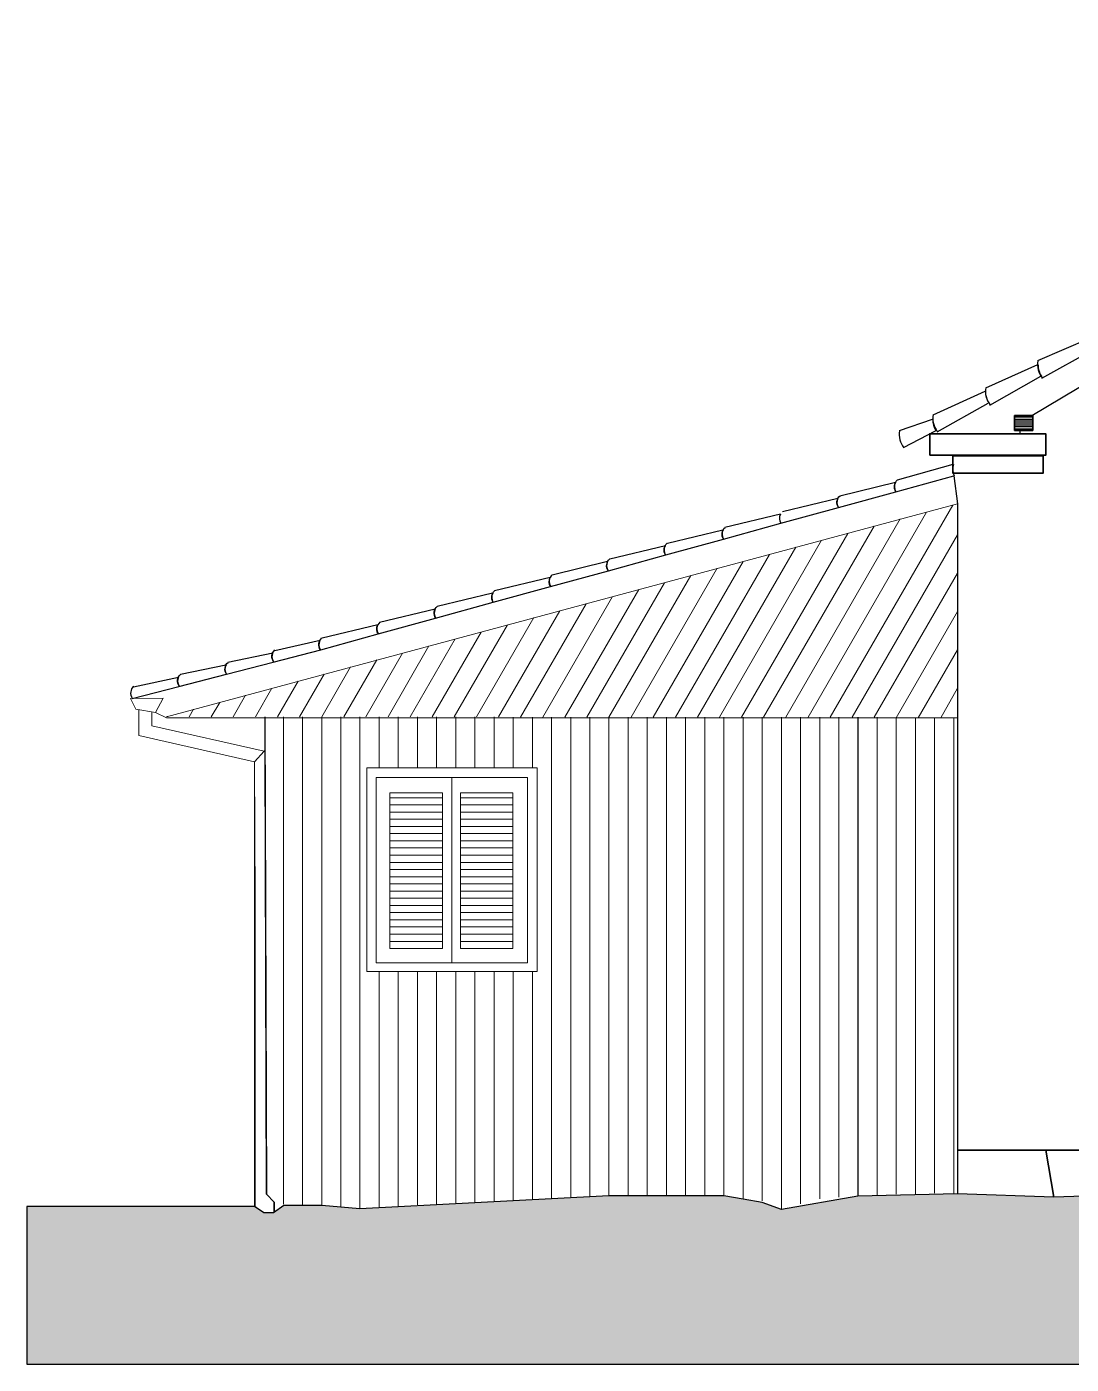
# Model space of a CAD drawing. Header units: millimetres. Extents: x 614825 to 630755, y -821893 to -813822.
# Drawn here: x 614825 to 620916, y -821893 to -814093 of the extents above; entities that cross this region are included whole.
import ezdxf

# ---------------------------------------------------------------- set-up
doc = ezdxf.new("R2010")
doc.units = ezdxf.units.MM
for name, color, linetype, lineweight in [('A-ALV-___-___-EXI', 250, 'Continuous', 25), ('A-BAS-___-___-EXI', 250, 'Continuous', 25), ('A-COB-___-___-EXI', 250, 'Continuous', 25), ('A-JAN-___-___-EXI', 250, 'Continuous', 25), ('A-TUB-___-___-EXI', 250, 'Continuous', 25)]:
    doc.layers.add(name, color=color, linetype=linetype, lineweight=lineweight)

msp = doc.modelspace()

# ---------------------------------------------------------------- hatches: boundary and pattern name
at = {"layer": 'A-BAS-___-___-EXI', "true_color": 0xcb9898}
msp.add_hatch(color=253, dxfattribs=at).paths.add_polyline_path([(630755, -821892.8), (630755, -821500.2), (628356.1, -821456.7), (627396.2, -821372.7), (626323, -821316.5), (625505.2, -821187), (625016.5, -820959.7), (624645.1, -820917.8), (624039.2, -820887.1), (623595.2, -820915), (622983.7, -820909.4), (622391.8, -820778.2), (621897.5, -820919.9), (621512.2, -820895.5), (620814.1, -820917.8), (620252.9, -820898.3), (619672.1, -820912.2), (619225.3, -820991), (619112.6, -820949.9), (618890.3, -820910.7), (618220.1, -820910.7), (616768.1, -820986.8), (616544.7, -820967.3), (616324.7, -820967.3), (616263.8, -821009.9), (616206.9, -821009.9), (616153.8, -820972.8), (614824.8, -820972.8), (614824.8, -821892.8)])

# ---------------------------------------------------------------- linework, layer by layer
at = {"layer": 'A-ALV-___-___-EXI', "color": 18, "lineweight": 9}
for p, q in [((619510.1, -818119.9), (620225, -816883)), ((619250.5, -818119.9), (619917.8, -816963.9)), ((619381.7, -818119.9), (620071.4, -816924.8)), ((618993.6, -818119.9), (619613.5, -817047.7)), ((619122, -818119.9), (619767, -817005.8)), ((619638.6, -818119.9), (620252.9, -817056.1)), ((618736.7, -818119.9), (619309.1, -817128.7)), ((618865.1, -818119.9), (619459.9, -817086.8)), ((618477, -818119.9), (619002, -817212.4)), ((618608.2, -818119.9), (619155.5, -817170.6)), ((618348.6, -818119.9), (618851.2, -817251.5)), ((619767, -818119.9), (620252.9, -817279.5)), ((618091.7, -818119.9), (618544, -817335.3)), ((617834.8, -818119.9), (618239.7, -817416.3)), ((617963.2, -818119.9), (618393.2, -817374.4)), ((617575.1, -818117.1), (617932.5, -817500.1)), ((617703.5, -818119.9), (618086.1, -817458.2)), ((617318.2, -818117.1), (617628.2, -817581)), ((617446.7, -818117.1), (617781.7, -817539.1)), ((617061.3, -818117.1), (617323.8, -817662)), ((617189.8, -818117.1), (617474.6, -817622.9)), ((616801.6, -818117.1), (617016.6, -817745.8)), ((616932.9, -818117.1), (617170.2, -817703.9)), ((620023.9, -818122.7), (620252.9, -817726.2)), ((616673.2, -818117.1), (616865.9, -817784.9)), ((616287.9, -818117.1), (616407.9, -817910.5)), ((616416.3, -818117.1), (616558.7, -817868.6)), ((616028.2, -818117.1), (616100.8, -817991.5)), ((616159.4, -818117.1), (616254.4, -817949.6)), ((620155.2, -818122.7), (620252.9, -817949.6)), ((615899.7, -818117.1), (615950, -818033.4)), ((615771.3, -818117.1), (615796.4, -818072.5))]:
    msp.add_line(p, q, dxfattribs=at)
at = {"layer": 'A-ALV-___-___-EXI', "color": 253, "lineweight": 9}
for p, q in [((616321.4, -820959.7), (616321.4, -818117.1)), ((616433.1, -820962.5), (616433.1, -818117.1)), ((616656.4, -820973.6), (616656.4, -818117.1)), ((616768.1, -820986.8), (616768.1, -818117.1)), ((616879.8, -818415.9), (616879.8, -818117.1)), ((616991.5, -818415.9), (616991.5, -818117.1)), ((617103.2, -818415.9), (617103.2, -818117.1)), ((617214.9, -818415.9), (617214.9, -818117.1)), ((617326.6, -818415.9), (617326.6, -818117.1)), ((617438.3, -818415.9), (617438.3, -818117.1)), ((617550, -818415.9), (617550, -818117.1)), ((617661.7, -818415.9), (617661.7, -818119.9)), ((617773.4, -818415.9), (617773.4, -818119.9)), ((617885, -820926.2), (617885, -818119.9)), ((617996.7, -820920.6), (617996.7, -818119.9)), ((618108.4, -820916.6), (618108.4, -818119.9)), ((618331.8, -820910.7), (618331.8, -818119.9)), ((618443.5, -820910.7), (618443.5, -818119.9)), ((618555.2, -820909.4), (618555.2, -818119.9)), ((618666.9, -820909.4), (618666.9, -818119.9)), ((618778.6, -820910.7), (618778.6, -818119.9)), ((618890.3, -820910.7), (618890.3, -818119.9)), ((619002, -820929), (619002, -818119.9)), ((619113.6, -820940.1), (619113.6, -818119.9)), ((619225.3, -820987.6), (619225.3, -818119.9)), ((619337, -820956.9), (619337, -818119.9)), ((619448.7, -820929), (619448.7, -818119.9)), ((619560.4, -820917.8), (619560.4, -818119.9)), ((619783.8, -820906.6), (619783.8, -818119.9)), ((620007.2, -820898.3), (620007.2, -818122.7)), ((620118.9, -820895.5), (620118.9, -818122.7)), ((620230.6, -820898.3), (620230.6, -818122.7)), ((616879.8, -820981), (616879.8, -819602.6)), ((616991.5, -820973.6), (616991.5, -819602.6)), ((617103.2, -820962.5), (617103.2, -819602.6)), ((617214.9, -820959.7), (617214.9, -819602.6)), ((617326.6, -820954.1), (617326.6, -819602.6)), ((617438.3, -820948.5), (617438.3, -819602.6)), ((617550, -820942.9), (617550, -819602.6)), ((617661.7, -820937.3), (617661.7, -819602.6)), ((617773.4, -820931.8), (617773.4, -819602.6))]:
    msp.add_line(p, q, dxfattribs=at)
at = {"layer": 'A-ALV-___-___-EXI', "color": 28, "lineweight": 35}
msp.add_line((620766.7, -820644.2), (620814.1, -820917.8), dxfattribs=at)
at = {"layer": 'A-ALV-___-___-EXI', "color": 38, "lineweight": 25, "flags": 128}
for points in [[(620685.7, -816360.8), (621651.8, -815785.6), (621769.1, -815729.7), (622710.1, -815221.6), (622844.1, -815157.3), (623782.3, -814657.5), (623913.6, -814601.7), (624851.8, -814135.4), (624902, -814093.5), (624974.6, -814143.7), (625884.9, -814649.1), (626002.2, -814710.6), (626990.7, -815199.2), (627116.3, -815269), (628068.5, -815768.8), (628188.5, -815835.9), (629157.5, -816388.7)], [(615439, -818011), (615712.6, -817941.2), (615989.1, -817868.6), (616262.7, -817798.8), (616539.2, -817726.2), (616874.2, -817634.1), (617209.3, -817541.9), (617544.4, -817449.8), (617879.5, -817357.6), (618217.3, -817265.5), (618552.4, -817173.4), (618887.5, -817081.2), (619222.5, -816989.1), (619557.6, -816896.9), (619892.7, -816804.8), (620230.6, -816712.6), (620252.9, -816874.6), (620252.9, -820898.3)]]:
    msp.add_lwpolyline(points, dxfattribs=at)
at = {"layer": 'A-ALV-___-___-EXI', "color": 28, "lineweight": 35, "flags": 128}
for points in [[(620090.9, -816592.6), (620766.7, -816592.6), (620766.7, -816466.9), (620090.9, -816466.9)], [(620225, -816595.4), (620752.7, -816595.4), (620752.7, -816695.9), (620225, -816695.9)]]:
    msp.add_lwpolyline(points, close=True, dxfattribs=at)
at = {"layer": 'A-ALV-___-___-EXI', "color": 248, "lineweight": 15, "flags": 128}
msp.add_lwpolyline([(615640.1, -818117.1), (620252.9, -816874.6), (620252.9, -818122.7), (615640.1, -818122.7), (615575.8, -818092)], dxfattribs=at)
at = {"layer": 'A-ALV-___-___-EXI', "color": 18, "lineweight": 9}
for points in [[(618220.1, -820910.7), (618220.1, -818119.9), (618697.6, -817293.4)], [(619895.5, -820901), (619895.5, -818122.7), (620252.9, -817502.8)], [(616544.7, -820965.3), (616544.7, -818117.1), (616712.3, -817826.7)]]:
    msp.add_lwpolyline(points, dxfattribs=at)
at = {"layer": 'A-ALV-___-___-EXI'}
msp.add_lwpolyline([(619672.1, -818119.9), (619672.1, -820912.2), (619225.3, -820991), (619112.6, -820949.9)], dxfattribs=at)
at = {"layer": 'A-ALV-___-___-EXI', "color": 28, "lineweight": 35, "flags": 128}
msp.add_lwpolyline([(629587.5, -821479), (629590.3, -821375.7), (629587.5, -821138.4), (629598.6, -820898.3), (629593.1, -820644.2), (629587.5, -820426.4), (629590.3, -820230.9), (629107.2, -820230.9), (629107.2, -820644.2), (620252.9, -820644.2)], dxfattribs=at)
at = {"layer": 'A-BAS-___-___-EXI'}
for points in [[(625016.5, -820959.7), (624645.1, -820917.8), (624039.2, -820887.1), (623595.2, -820915), (622983.7, -820909.4), (622391.8, -820778.2), (621897.5, -820919.9), (621512.2, -820895.5), (620814.1, -820917.8), (620252.9, -820898.3), (619672.1, -820912.2)], [(619112.6, -820949.9), (619002, -820930.4), (618890.3, -820910.7), (618778.6, -820910.7), (618555.2, -820910.7), (618220.1, -820910.7), (617885, -820928.3), (617438.3, -820951.7), (616991.5, -820975.1), (616768.1, -820986.8), (616544.7, -820967.3), (616324.7, -820967.3), (616263.8, -821009.9), (616206.9, -821009.9), (616153.8, -820972.8), (614824.8, -820972.8), (614824.8, -821892.8), (630755, -821892.8)]]:
    msp.add_lwpolyline(points, dxfattribs=at)
at = {"layer": 'A-COB-___-___-EXI', "color": 38, "lineweight": 25}
for p, q in [((621026.4, -815908.5), (620719.2, -816042.5)), ((620744.3, -816143), (621045.9, -815975.5)), ((620719.2, -816064.8), (620414.8, -816201.6)), ((620440, -816299.4), (620738.7, -816131.8)), ((620412.1, -816221.2), (620107.7, -816358)), ((620132.8, -816455.7), (620431.6, -816288.2)), ((620104.9, -816383.1), (619912.2, -816450.2)), ((619937.4, -816547.9), (620124.4, -816450.2)), ((620615.9, -816447.4), (620615.9, -816466.9)), ((620225, -816645.6), (619901.1, -816737.8)), ((619889.9, -816751.7), (619566, -816829.9)), ((619554.8, -816843.9), (619230.9, -816922)), ((619219.7, -816936), (618895.8, -817014.2)), ((618884.7, -817028.2), (618560.8, -817106.3)), ((618549.6, -817120.3), (618225.7, -817198.5)), ((618211.7, -817212.4), (617887.8, -817290.6)), ((617876.7, -817304.6), (617552.8, -817382.8)), ((617541.6, -817396.7), (617217.7, -817474.9)), ((617206.5, -817488.9), (616882.6, -817567.1)), ((616871.4, -817581), (616547.5, -817659.2)), ((616536.4, -817673.2), (616271.1, -817731.8)), ((616259.9, -817745.8), (615997.5, -817801.6)), ((615986.3, -817815.6), (615721, -817871.4)), ((615709.9, -817888.2), (615447.4, -817944))]:
    msp.add_line(p, q, dxfattribs=at)
at = {"layer": 'A-COB-___-___-EXI', "color": 24, "lineweight": 9}
for p, q in [((620585.2, -816366.4), (620691.3, -816366.4)), ((620585.2, -816374.8), (620691.3, -816374.8)), ((620585.2, -816383.1), (620691.3, -816383.1)), ((620585.2, -816391.5), (620691.3, -816391.5)), ((620585.2, -816399.9), (620691.3, -816399.9)), ((620585.2, -816408.3), (620691.3, -816408.3)), ((620585.2, -816416.6), (620691.3, -816416.6)), ((620585.2, -816425), (620691.3, -816425)), ((620585.2, -816433.4), (620691.3, -816433.4)), ((620585.2, -816441.8), (620691.3, -816441.8))]:
    msp.add_line(p, q, dxfattribs=at)
at = {"layer": 'A-COB-___-___-EXI', "color": 18, "lineweight": 9}
msp.add_line((615642.8, -818117.1), (615642.8, -818114.4), dxfattribs=at)
at = {"layer": 'A-COB-___-___-EXI', "color": 28, "lineweight": 35, "flags": 128}
msp.add_lwpolyline([(620691.3, -816360.8), (620585.2, -816360.8), (620585.2, -816447.4), (620691.3, -816447.4)], close=True, dxfattribs=at)
at = {"layer": 'A-COB-___-___-EXI', "color": 38, "lineweight": 25}
for points in [[(620721.1, -816042.2), (620715, -816077.1), (620724.1, -816112.9), (620746.2, -816140.7)], [(620722, -816064.1), (620722.2, -816087.8), (620729, -816110.9), (620741.8, -816130.7)], [(620416.7, -816198.5), (620410.7, -816233.4), (620419.7, -816269.3), (620441.8, -816297)], [(620414.8, -816220.5), (620415.1, -816244.1), (620421.8, -816267.2), (620434.6, -816287.1)], [(620109.6, -816354.9), (620103.5, -816389.8), (620112.6, -816425.6), (620134.7, -816453.4)], [(620107.7, -816382.5), (620107.9, -816406.1), (620114.7, -816429.2), (620127.5, -816449)], [(619914.1, -816449.8), (619908, -816484.7), (619917.1, -816520.6), (619939.2, -816548.3)], [(620228.2, -816646), (620222.6, -816667.9), (620224.3, -816691), (620232.9, -816711.9)], [(619220.2, -816935.3), (619211.1, -816952.5), (619212.3, -816973.5), (619223.5, -816989.5)], [(615448.5, -817939.8), (615428.5, -817957.1), (615424.8, -817986.9), (615439.9, -818008.7)]]:
    msp.add_open_spline(points, degree=3, dxfattribs=at)
for points in [[(619890.4, -816751), (619881.3, -816768.2), (619882.4, -816789.2), (619893.6, -816805.2), (619878.5, -816783.4), (619882.2, -816753.6), (619902.2, -816736.3)], [(619555.3, -816843.1), (619546.2, -816860.4), (619547.4, -816881.4), (619558.5, -816897.3), (619543.4, -816875.6), (619547.1, -816845.8), (619567.2, -816828.4)], [(618885.1, -817027.4), (618876.1, -817044.7), (618877.2, -817065.6), (618888.4, -817081.6), (618873.3, -817059.9), (618877, -817030.1), (618897, -817012.7)], [(618547.3, -817119.6), (618538.2, -817136.8), (618539.4, -817157.8), (618550.5, -817173.8), (618535.4, -817152), (618539.1, -817122.2), (618559.1, -817104.9)], [(618212.2, -817211.7), (618203.1, -817228.9), (618204.3, -817249.9), (618215.5, -817265.9), (618200.3, -817244.2), (618204.1, -817214.4), (618224.1, -817197)], [(617889, -817289.2), (617869, -817306.5), (617865.3, -817336.3), (617880.4, -817358.1), (617869.2, -817342.1), (617868.1, -817321.1), (617877.1, -817303.9)], [(617542.1, -817396), (617533, -817413.2), (617534.1, -817434.2), (617545.3, -817450.2), (617530.2, -817428.5), (617533.9, -817398.6), (617553.9, -817381.3)], [(617207, -817488.2), (617197.9, -817505.4), (617199.1, -817526.4), (617210.2, -817542.4), (617195.1, -817520.6), (617198.8, -817490.8), (617218.9, -817473.5)], [(616883.8, -817565.6), (616863.8, -817582.9), (616860, -817612.7), (616875.2, -817634.5), (616864, -817618.5), (616862.8, -817597.5), (616871.9, -817580.3)], [(616534, -817672.5), (616525, -817689.7), (616526.1, -817710.6), (616537.3, -817726.6), (616522.2, -817704.9), (616525.9, -817675.1), (616545.9, -817657.7)], [(616260.4, -817742.3), (616251.3, -817759.5), (616252.5, -817780.4), (616263.7, -817796.5), (616248.5, -817774.7), (616252.3, -817744.9), (616272.3, -817727.6)], [(615986.8, -817814.9), (615977.7, -817832.1), (615978.8, -817853), (615990, -817869.1), (615974.9, -817847.3), (615978.6, -817817.5), (615998.6, -817800.2)], [(615710.3, -817884.7), (615701.2, -817901.9), (615702.4, -817922.8), (615713.6, -817938.9), (615698.5, -817917.1), (615702.2, -817887.3), (615722.2, -817870)]]:
    msp.add_open_spline(points, degree=3, knots=[0, 0, 0, 0, 1, 1, 1, 2, 2, 2, 2], dxfattribs=at)
at = {"layer": 'A-JAN-___-___-EXI', "color": 18, "lineweight": 9}
msp.add_line((617304.2, -818471.8), (617304.2, -819552.4), dxfattribs=at)
at = {"layer": 'A-JAN-___-___-EXI', "color": 253, "lineweight": 9}
for p, q in [((616941.3, -818589), (617248.4, -818589)), ((617354.5, -818589), (617658.9, -818589)), ((616941.3, -818630.9), (617248.4, -818630.9)), ((616941.3, -818672.8), (617248.4, -818672.8)), ((617354.5, -818630.9), (617658.9, -818630.9)), ((617354.5, -818672.8), (617658.9, -818672.8)), ((616941.3, -818714.7), (617248.4, -818714.7)), ((616941.3, -818756.6), (617248.4, -818756.6)), ((617354.5, -818714.7), (617658.9, -818714.7)), ((617354.5, -818756.6), (617658.9, -818756.6)), ((616941.3, -818798.5), (617248.4, -818798.5)), ((616941.3, -818840.3), (617248.4, -818840.3)), ((617354.5, -818798.5), (617658.9, -818798.5)), ((617354.5, -818840.3), (617658.9, -818840.3)), ((616941.3, -818882.2), (617248.4, -818882.2)), ((616941.3, -818924.1), (617248.4, -818924.1)), ((617354.5, -818882.2), (617658.9, -818882.2)), ((617354.5, -818924.1), (617658.9, -818924.1)), ((616941.3, -818966), (617248.4, -818966)), ((617354.5, -818966), (617658.9, -818966)), ((616941.3, -819007.9), (617248.4, -819007.9)), ((616941.3, -819049.8), (617248.4, -819049.8)), ((617354.5, -819007.9), (617658.9, -819007.9)), ((617354.5, -819049.8), (617658.9, -819049.8)), ((616941.3, -819091.6), (617248.4, -819091.6)), ((616941.3, -819133.5), (617248.4, -819133.5)), ((617354.5, -819091.6), (617658.9, -819091.6)), ((617354.5, -819133.5), (617658.9, -819133.5)), ((616941.3, -819175.4), (617248.4, -819175.4)), ((616941.3, -819217.3), (617248.4, -819217.3)), ((617354.5, -819175.4), (617658.9, -819175.4)), ((617354.5, -819217.3), (617658.9, -819217.3)), ((616941.3, -819259.2), (617248.4, -819259.2)), ((616941.3, -819301.1), (617248.4, -819301.1)), ((617354.5, -819259.2), (617658.9, -819259.2)), ((617354.5, -819301.1), (617658.9, -819301.1)), ((616941.3, -819343), (617248.4, -819343)), ((616941.3, -819384.8), (617248.4, -819384.8)), ((617354.5, -819343), (617658.9, -819343)), ((617354.5, -819384.8), (617658.9, -819384.8)), ((616941.3, -819426.7), (617248.4, -819426.7)), ((617354.5, -819426.7), (617658.9, -819426.7))]:
    msp.add_line(p, q, dxfattribs=at)
at = {"layer": 'A-JAN-___-___-EXI', "color": 248, "lineweight": 15, "flags": 128}
for points in [[(616807.2, -818415.9), (617801.3, -818415.9), (617801.3, -819602.6), (616807.2, -819602.6)], [(616863.1, -818471.8), (617745.4, -818471.8), (617745.4, -819552.4), (616863.1, -819552.4)]]:
    msp.add_lwpolyline(points, close=True, dxfattribs=at)
at = {"layer": 'A-JAN-___-___-EXI', "color": 18, "lineweight": 9, "flags": 128}
for points in [[(616941.3, -818561.1), (617248.4, -818561.1), (617248.4, -819468.6), (616941.3, -819468.6)], [(617354.5, -818561.1), (617658.9, -818561.1), (617658.9, -819468.6), (617354.5, -819468.6)]]:
    msp.add_lwpolyline(points, close=True, dxfattribs=at)
at = {"layer": 'A-TUB-___-___-EXI', "color": 248, "lineweight": 15, "flags": 128}
msp.add_lwpolyline([(615430.6, -818011), (615461.3, -818072.5), (615575.8, -818092), (615620.5, -818008.2)], close=True, dxfattribs=at)
msp.add_lwpolyline([(615478.1, -818075.3), (615478.1, -818226), (616153.8, -818379.6), (616153.8, -820972.8)], dxfattribs=at)
at = {"layer": 'A-TUB-___-___-EXI', "color": 18, "lineweight": 9, "flags": 128}
msp.add_lwpolyline([(615553.5, -818089.2), (615553.5, -818170.2), (616209.7, -818318.2), (616153.8, -818379.6), (616156.6, -819192.2), (616156.6, -820130.4), (616156.6, -820973.6), (616206.9, -821009.9), (616156.6, -820973.6)], dxfattribs=at)
at = {"layer": 'A-TUB-___-___-EXI', "color": 38, "lineweight": 25, "flags": 128}
msp.add_lwpolyline([(616212.5, -818117.1), (616223.6, -820901), (616268.3, -820948.5), (616268.3, -821006.8), (616268.3, -820948.5), (616223.6, -820901), (616215.3, -818318.2), (616209.7, -818318.2), (616153.8, -818379.6), (616209.7, -818318.2)], dxfattribs=at)

doc.saveas('drawing.dxf')
